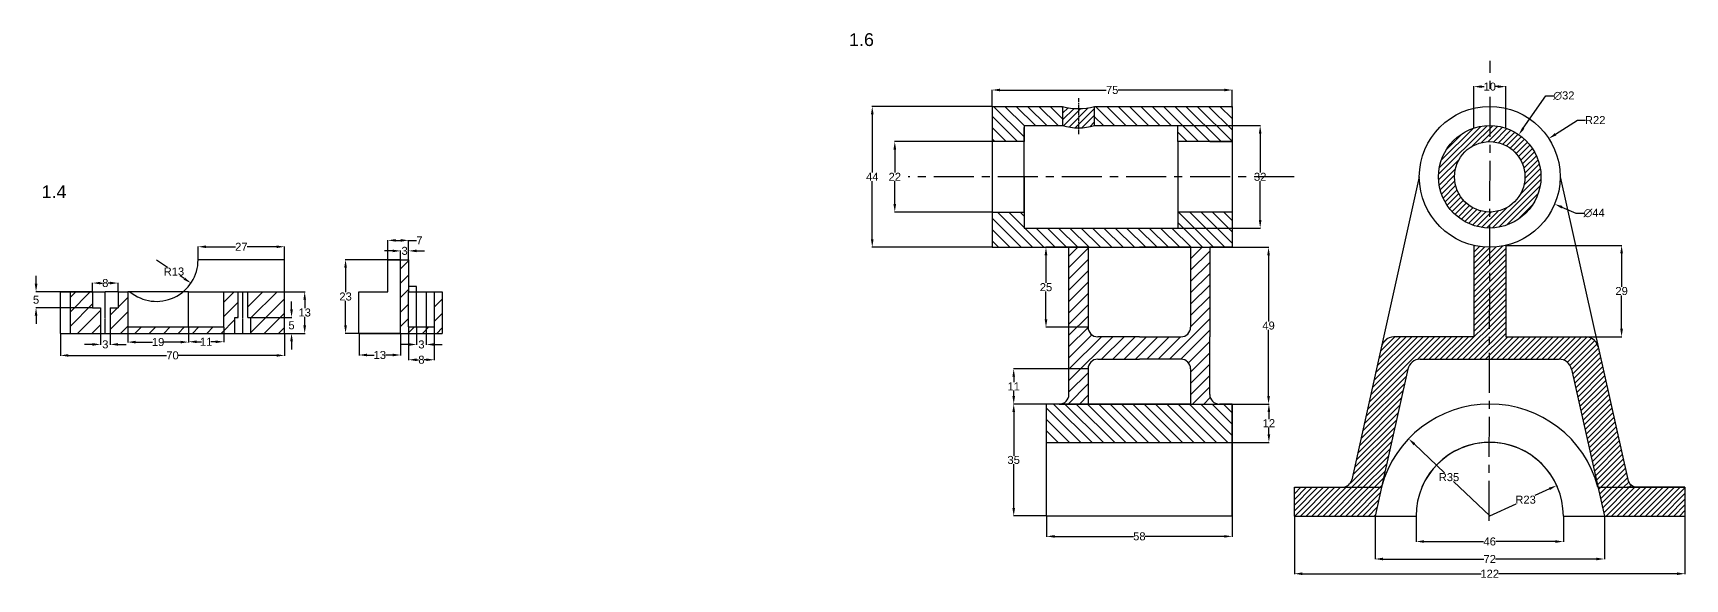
# Model space of a CAD drawing. Header units: inches. Extents: x 40 to 1931, y 42 to 598.
# Drawn here: x 40 to 556, y 324 to 495 of the extents above; entities that cross this region are included whole.
import ezdxf

# ---------------------------------------------------------------- set-up
doc = ezdxf.new("R2010")
doc.units = ezdxf.units.IN
doc.header["$MEASUREMENT"] = 0
doc.linetypes.add('AM_ISO08W050x2', pattern=[9, 6, -0.75, 1.5, -0.75])
doc.linetypes.add('CENTER', pattern=[2, 1.25, -0.25, 0.25, -0.25])
doc.styles.get("Standard").update_dxf_attribs({"font": 'arial.ttf'})
doc.dimstyles.new('AM_ANSI', dxfattribs={"dimtxt": 2.5, "dimasz": 2.5, "dimexe": 0.1, "dimexo": 0.05, "dimgap": 0.06, "dimtad": 0, "dimtih": 1, "dimtoh": 1, "dimdec": 0, "dimzin": 7, "dimdsep": 46, "dimtxsty": 'Standard', "dimcen": 0, "dimclrd": 3, "dimclre": 3, "dimclrt": 3, "dimadec": 0, "dimazin": 2, "dimtp": 0.1, "dimtm": 0.1, "dimtfac": 0.71, "dimtdec": 0, "dimtofl": 0, "dimtmove": 0, "dimatfit": 3, "dimfxl": 1, "dimtolj": 1, "dimtzin": 7, "dimlwd": -1, "dimlwe": -1, "dimarcsym": 1})
doc.dimstyles.new('AM_ANSI$3', dxfattribs={"dimtxt": 2.5, "dimasz": 2.5, "dimexe": 0.1, "dimexo": 0.05, "dimgap": 0.06, "dimtad": 0, "dimtih": 1, "dimtoh": 1, "dimdec": 0, "dimzin": 7, "dimdsep": 46, "dimtxsty": 'Standard', "dimcen": 0, "dimclrd": 3, "dimclre": 3, "dimclrt": 3, "dimadec": 0, "dimazin": 2, "dimtp": 0.1, "dimtm": 0.1, "dimtfac": 0.71, "dimtdec": 0, "dimtofl": 0, "dimtmove": 0, "dimatfit": 0, "dimfxl": 1, "dimtolj": 1, "dimtzin": 7, "dimlwd": -1, "dimlwe": -1, "dimarcsym": 1})
doc.dimstyles.new('AM_ANSI$4', dxfattribs={"dimtxt": 2.5, "dimasz": 2.5, "dimexe": 0.1, "dimexo": 0.05, "dimgap": 0.06, "dimtad": 0, "dimtih": 1, "dimtoh": 1, "dimdec": 0, "dimzin": 7, "dimdsep": 46, "dimtxsty": 'Standard', "dimcen": 0, "dimclrd": 3, "dimclre": 3, "dimclrt": 3, "dimadec": 0, "dimazin": 2, "dimtp": 0.1, "dimtm": 0.1, "dimtfac": 0.71, "dimtdec": 0, "dimtofl": 0, "dimtmove": 0, "dimatfit": 0, "dimfxl": 1, "dimtolj": 1, "dimtzin": 7, "dimlwd": -1, "dimlwe": -1, "dimarcsym": 1})
pattern_1 = [(135, (415.7495, 434.782), (-1.76777, -1.76777), [])]
pattern_2 = [(45, (-1825.0293, -1518.3473), (-2.245064, 2.245064), [])]
pattern_3 = [(45, (-1063.8467, 238.8192), (-0.8838835, 0.8838835), [])]

# ---------------------------------------------------------------- blocks, each defined once
blk = doc.blocks.new('*D113')
at = {"color": 3, "linetype": 'ByBlock', "transparency": 16777216}
for p, q in [((91.39, 423.84), (91.39, 427.95)), ((93.89, 427.85), (103.02, 427.85)), ((115.89, 427.85), (106.76, 427.85)), ((118.39, 423.84), (118.39, 427.95))]:
    blk.add_line(p, q, dxfattribs=at)
at = {"color": 3, "transparency": 16777216}
for points in [[(93.89, 428.27), (93.89, 427.44), (91.39, 427.85)], [(115.89, 428.27), (115.89, 427.44), (118.39, 427.85)]]:
    blk.add_solid(points, dxfattribs=at)
at = {"layer": 'Defpoints', "color": 0, "transparency": 16777216}
for p in [(91.39, 423.79), (118.39, 427.85), (118.39, 423.79)]:
    blk.add_point(p, dxfattribs=at)
at = {"color": 3, "transparency": 16777216, "insert": (104.89, 427.85), "char_height": 2.5, "attachment_point": 5}
blk.add_mtext('\\A1;27', dxfattribs=at)
blk = doc.blocks.new('*D114')
at = {"color": 3, "linetype": 'ByBlock', "transparency": 16777216}
for p, q in [((48.39, 400.74), (48.39, 393.79)), ((118.39, 400.74), (118.39, 393.79)), ((50.89, 393.89), (81.55, 393.89)), ((115.89, 393.89), (85.22, 393.89))]:
    blk.add_line(p, q, dxfattribs=at)
at = {"color": 3, "transparency": 16777216}
for points in [[(50.89, 394.3), (50.89, 393.47), (48.39, 393.89)], [(115.89, 394.3), (115.89, 393.47), (118.39, 393.89)]]:
    blk.add_solid(points, dxfattribs=at)
at = {"layer": 'Defpoints', "color": 0, "transparency": 16777216}
for p in [(48.39, 400.79), (118.39, 400.79), (118.39, 393.89)]:
    blk.add_point(p, dxfattribs=at)
at = {"color": 3, "transparency": 16777216, "insert": (83.39, 393.89), "char_height": 2.5, "attachment_point": 5}
blk.add_mtext('\\A1;70', dxfattribs=at)
blk = doc.blocks.new('*D115')
at = {"color": 3, "linetype": 'ByBlock', "transparency": 16777216}
for p, q in [((60.89, 400.74), (60.89, 397.23)), ((63.89, 400.74), (63.89, 397.23)), ((58.39, 397.33), (55.89, 397.33)), ((66.39, 397.33), (68.89, 397.33))]:
    blk.add_line(p, q, dxfattribs=at)
at = {"color": 3, "transparency": 16777216}
for points in [[(58.39, 397.74), (58.39, 396.91), (60.89, 397.33)], [(66.39, 397.74), (66.39, 396.91), (63.89, 397.33)]]:
    blk.add_solid(points, dxfattribs=at)
at = {"layer": 'Defpoints', "color": 0, "transparency": 16777216}
for p in [(60.89, 400.79), (63.89, 400.79), (63.89, 397.33)]:
    blk.add_point(p, dxfattribs=at)
at = {"color": 3, "transparency": 16777216, "insert": (62.39, 397.33), "char_height": 2.5, "attachment_point": 5}
blk.add_mtext('\\A1;3', dxfattribs=at)
blk = doc.blocks.new('*D116')
at = {"color": 3, "linetype": 'ByBlock', "transparency": 16777216}
for p, q in [((118.44, 413.79), (124.79, 413.79)), ((124.69, 411.29), (124.69, 408.62)), ((124.69, 403.29), (124.69, 405.95)), ((118.44, 400.79), (124.79, 400.79))]:
    blk.add_line(p, q, dxfattribs=at)
at = {"color": 3, "transparency": 16777216}
for points in [[(124.27, 411.29), (125.11, 411.29), (124.69, 413.79)], [(124.27, 403.29), (125.11, 403.29), (124.69, 400.79)]]:
    blk.add_solid(points, dxfattribs=at)
at = {"layer": 'Defpoints', "color": 0, "transparency": 16777216}
for p in [(118.39, 413.79), (118.39, 400.79), (124.69, 400.79)]:
    blk.add_point(p, dxfattribs=at)
at = {"color": 3, "transparency": 16777216, "insert": (124.69, 407.29), "char_height": 2.5, "attachment_point": 5}
blk.add_mtext('\\A1;13', dxfattribs=at)
blk = doc.blocks.new('*D117')
at = {"color": 3, "linetype": 'ByBlock', "transparency": 16777216}
for p, q in [((58.39, 413.84), (58.39, 416.61)), ((60.89, 416.51), (61.5, 416.51)), ((63.89, 416.51), (63.27, 416.51)), ((66.39, 413.84), (66.39, 416.61))]:
    blk.add_line(p, q, dxfattribs=at)
at = {"color": 3, "transparency": 16777216}
for points in [[(60.89, 416.92), (60.89, 416.09), (58.39, 416.51)], [(63.89, 416.92), (63.89, 416.09), (66.39, 416.51)]]:
    blk.add_solid(points, dxfattribs=at)
at = {"layer": 'Defpoints', "color": 0, "transparency": 16777216}
for p in [(58.39, 413.79), (66.39, 416.51), (66.39, 413.79)]:
    blk.add_point(p, dxfattribs=at)
at = {"color": 3, "transparency": 16777216, "insert": (62.39, 416.51), "char_height": 2.5, "attachment_point": 5}
blk.add_mtext('\\A1;8', dxfattribs=at)
blk = doc.blocks.new('*D118')
at = {"color": 3, "linetype": 'ByBlock', "transparency": 16777216}
for p, q in [((40.76, 416.29), (40.76, 418.79)), ((58.34, 413.79), (40.66, 413.79)), ((58.34, 408.79), (40.66, 408.79)), ((40.76, 406.29), (40.76, 403.79))]:
    blk.add_line(p, q, dxfattribs=at)
at = {"color": 3, "transparency": 16777216}
for points in [[(40.34, 416.29), (41.18, 416.29), (40.76, 413.79)], [(40.34, 406.29), (41.18, 406.29), (40.76, 408.79)]]:
    blk.add_solid(points, dxfattribs=at)
at = {"layer": 'Defpoints', "color": 0, "transparency": 16777216}
for p in [(58.39, 413.79), (40.76, 408.79), (58.39, 408.79)]:
    blk.add_point(p, dxfattribs=at)
at = {"color": 3, "transparency": 16777216, "insert": (40.76, 411.29), "char_height": 2.5, "attachment_point": 5}
blk.add_mtext('\\A1;5', dxfattribs=at)
blk = doc.blocks.new('*D119')
at = {"color": 3, "linetype": 'ByBlock', "transparency": 16777216}
for p, q in [((120.58, 408.29), (120.58, 410.79)), ((107.94, 405.79), (120.68, 405.79)), ((107.94, 400.79), (120.68, 400.79)), ((120.58, 398.29), (120.58, 395.79))]:
    blk.add_line(p, q, dxfattribs=at)
at = {"color": 3, "transparency": 16777216}
for points in [[(120.17, 408.29), (121, 408.29), (120.58, 405.79)], [(120.17, 398.29), (121, 398.29), (120.58, 400.79)]]:
    blk.add_solid(points, dxfattribs=at)
at = {"layer": 'Defpoints', "color": 0, "transparency": 16777216}
for p in [(107.89, 405.79), (107.89, 400.79), (120.58, 400.79)]:
    blk.add_point(p, dxfattribs=at)
at = {"color": 3, "transparency": 16777216, "insert": (120.58, 403.29), "char_height": 2.5, "attachment_point": 5}
blk.add_mtext('\\A1;5', dxfattribs=at)
blk = doc.blocks.new('*D120')
at = {"color": 3, "linetype": 'ByBlock', "transparency": 16777216}
for p, q in [((88.39, 402.74), (88.39, 398.06)), ((99.39, 402.74), (99.39, 398.06)), ((90.89, 398.16), (92.4, 398.16)), ((96.89, 398.16), (95.38, 398.16))]:
    blk.add_line(p, q, dxfattribs=at)
at = {"color": 3, "transparency": 16777216}
for points in [[(90.89, 398.57), (90.89, 397.74), (88.39, 398.16)], [(96.89, 398.57), (96.89, 397.74), (99.39, 398.16)]]:
    blk.add_solid(points, dxfattribs=at)
at = {"layer": 'Defpoints', "color": 0, "transparency": 16777216}
for p in [(88.39, 402.79), (99.39, 402.79), (99.39, 398.16)]:
    blk.add_point(p, dxfattribs=at)
at = {"color": 3, "transparency": 16777216, "insert": (93.89, 398.16), "char_height": 2.5, "attachment_point": 5}
blk.add_mtext('\\A1;11', dxfattribs=at)
blk = doc.blocks.new('*D121')
at = {"color": 3, "linetype": 'ByBlock', "transparency": 16777216}
for p, q in [((69.39, 402.74), (69.39, 397.96)), ((88.39, 402.74), (88.39, 397.96)), ((71.89, 398.06), (77.15, 398.06)), ((85.89, 398.06), (80.62, 398.06))]:
    blk.add_line(p, q, dxfattribs=at)
at = {"color": 3, "transparency": 16777216}
for points in [[(71.89, 398.47), (71.89, 397.64), (69.39, 398.06)], [(85.89, 398.47), (85.89, 397.64), (88.39, 398.06)]]:
    blk.add_solid(points, dxfattribs=at)
at = {"layer": 'Defpoints', "color": 0, "transparency": 16777216}
for p in [(69.39, 402.79), (88.39, 402.79), (88.39, 398.06)]:
    blk.add_point(p, dxfattribs=at)
at = {"color": 3, "transparency": 16777216, "insert": (78.89, 398.06), "char_height": 2.5, "attachment_point": 5}
blk.add_mtext('\\A1;19', dxfattribs=at)
blk = doc.blocks.new('*D122')
at = {"color": 3, "linetype": 'ByBlock', "transparency": 16777216}
for p, q in [((150.66, 423.84), (150.66, 429.95)), ((153.16, 429.85), (154.66, 429.85)), ((157.16, 423.84), (157.16, 429.95)), ((157.16, 429.85), (159.66, 429.85))]:
    blk.add_line(p, q, dxfattribs=at)
at = {"color": 3, "transparency": 16777216}
for points in [[(153.16, 430.27), (153.16, 429.43), (150.66, 429.85)], [(154.66, 430.27), (154.66, 429.43), (157.16, 429.85)]]:
    blk.add_solid(points, dxfattribs=at)
at = {"layer": 'Defpoints', "color": 0, "transparency": 16777216}
for p in [(157.16, 429.85), (150.66, 423.79), (157.16, 423.79)]:
    blk.add_point(p, dxfattribs=at)
at = {"color": 3, "transparency": 16777216, "insert": (160.53, 429.85), "char_height": 2.5, "attachment_point": 5}
blk.add_mtext('\\A1;7', dxfattribs=at)
blk = doc.blocks.new('*D123')
at = {"color": 3, "linetype": 'ByBlock', "transparency": 16777216}
for p, q in [((154.61, 423.79), (137.36, 423.79)), ((137.46, 421.29), (137.46, 413.62)), ((137.46, 403.29), (137.46, 410.95)), ((154.61, 400.79), (137.36, 400.79))]:
    blk.add_line(p, q, dxfattribs=at)
at = {"color": 3, "transparency": 16777216}
for points in [[(137.04, 421.29), (137.88, 421.29), (137.46, 423.79)], [(137.04, 403.29), (137.88, 403.29), (137.46, 400.79)]]:
    blk.add_solid(points, dxfattribs=at)
at = {"layer": 'Defpoints', "color": 0, "transparency": 16777216}
for p in [(154.66, 423.79), (137.46, 400.79), (154.66, 400.79)]:
    blk.add_point(p, dxfattribs=at)
at = {"color": 3, "transparency": 16777216, "insert": (137.46, 412.29), "char_height": 2.5, "attachment_point": 5}
blk.add_mtext('\\A1;23', dxfattribs=at)
blk = doc.blocks.new('*D124')
at = {"color": 3, "linetype": 'ByBlock', "transparency": 16777216}
for p, q in [((157.16, 402.74), (157.16, 392.43)), ((165.16, 402.74), (165.16, 392.43)), ((159.66, 392.53), (160.27, 392.53)), ((162.66, 392.53), (162.04, 392.53))]:
    blk.add_line(p, q, dxfattribs=at)
at = {"color": 3, "transparency": 16777216}
for points in [[(159.66, 392.95), (159.66, 392.12), (157.16, 392.53)], [(162.66, 392.95), (162.66, 392.12), (165.16, 392.53)]]:
    blk.add_solid(points, dxfattribs=at)
at = {"layer": 'Defpoints', "color": 0, "transparency": 16777216}
for p in [(157.16, 402.79), (165.16, 402.79), (165.16, 392.53)]:
    blk.add_point(p, dxfattribs=at)
at = {"color": 3, "transparency": 16777216, "insert": (161.16, 392.53), "char_height": 2.5, "attachment_point": 5}
blk.add_mtext('\\A1;8', dxfattribs=at)
blk = doc.blocks.new('*D125')
at = {"color": 3, "linetype": 'ByBlock', "transparency": 16777216}
for p, q in [((159.66, 402.74), (159.66, 397.21)), ((162.66, 402.74), (162.66, 397.21)), ((157.16, 397.31), (154.66, 397.31)), ((165.16, 397.31), (167.66, 397.31))]:
    blk.add_line(p, q, dxfattribs=at)
at = {"color": 3, "transparency": 16777216}
for points in [[(157.16, 397.72), (157.16, 396.89), (159.66, 397.31)], [(165.16, 397.72), (165.16, 396.89), (162.66, 397.31)]]:
    blk.add_solid(points, dxfattribs=at)
at = {"layer": 'Defpoints', "color": 0, "transparency": 16777216}
for p in [(159.66, 402.79), (162.66, 402.79), (162.66, 397.31)]:
    blk.add_point(p, dxfattribs=at)
at = {"color": 3, "transparency": 16777216, "insert": (161.16, 397.31), "char_height": 2.5, "attachment_point": 5}
blk.add_mtext('\\A1;3', dxfattribs=at)
blk = doc.blocks.new('*D127')
at = {"color": 3, "linetype": 'ByBlock', "transparency": 16777216}
for p, q in [((141.66, 400.74), (141.66, 393.92)), ((154.66, 400.74), (154.66, 393.92)), ((144.16, 394.02), (146.42, 394.02)), ((152.16, 394.02), (149.89, 394.02))]:
    blk.add_line(p, q, dxfattribs=at)
at = {"color": 3, "transparency": 16777216}
for points in [[(144.16, 394.44), (144.16, 393.6), (141.66, 394.02)], [(152.16, 394.44), (152.16, 393.6), (154.66, 394.02)]]:
    blk.add_solid(points, dxfattribs=at)
at = {"layer": 'Defpoints', "color": 0, "transparency": 16777216}
for p in [(141.66, 400.79), (154.66, 400.79), (154.66, 394.02)]:
    blk.add_point(p, dxfattribs=at)
at = {"color": 3, "transparency": 16777216, "insert": (148.16, 394.02), "char_height": 2.5, "attachment_point": 5}
blk.add_mtext('\\A1;13', dxfattribs=at)
blk = doc.blocks.new('*D128')
at = {"color": 3, "linetype": 'ByBlock', "transparency": 16777216}
for p, q in [((152.16, 426.56), (149.66, 426.56)), ((154.66, 423.84), (154.66, 426.66)), ((157.16, 423.84), (157.16, 426.66)), ((159.66, 426.56), (162.16, 426.56))]:
    blk.add_line(p, q, dxfattribs=at)
at = {"color": 3, "transparency": 16777216}
for points in [[(152.16, 426.97), (152.16, 426.14), (154.66, 426.56)], [(159.66, 426.97), (159.66, 426.14), (157.16, 426.56)]]:
    blk.add_solid(points, dxfattribs=at)
at = {"layer": 'Defpoints', "color": 0, "transparency": 16777216}
for p in [(154.66, 423.79), (157.16, 426.56), (157.16, 423.79)]:
    blk.add_point(p, dxfattribs=at)
at = {"color": 3, "transparency": 16777216, "insert": (155.91, 426.56), "char_height": 2.5, "attachment_point": 5}
blk.add_mtext('\\A1;3', dxfattribs=at)
blk = doc.blocks.new('*D129')
at = {"color": 3, "linetype": 'ByBlock', "transparency": 16777216}
for p, q in [((356.47, 343.66), (356.47, 337.24)), ((414.47, 343.66), (414.47, 337.24)), ((358.97, 337.34), (383.61, 337.34)), ((411.97, 337.34), (387.32, 337.34))]:
    blk.add_line(p, q, dxfattribs=at)
at = {"color": 3, "transparency": 16777216}
for points in [[(358.97, 337.75), (358.97, 336.92), (356.47, 337.34)], [(411.97, 337.75), (411.97, 336.92), (414.47, 337.34)]]:
    blk.add_solid(points, dxfattribs=at)
at = {"layer": 'Defpoints', "color": 0, "transparency": 16777216}
for p in [(356.47, 343.71), (414.47, 343.71), (414.47, 337.34)]:
    blk.add_point(p, dxfattribs=at)
at = {"color": 3, "transparency": 16777216, "insert": (385.47, 337.34), "char_height": 2.5, "attachment_point": 5}
blk.add_mtext('\\A1;58', dxfattribs=at)
blk = doc.blocks.new('*D130')
at = {"color": 3, "linetype": 'ByBlock', "transparency": 16777216}
for p, q in [((339.42, 471.71), (301.92, 471.71)), ((302.02, 469.21), (302.02, 451.02)), ((302.02, 430.21), (302.02, 448.4)), ((339.42, 427.71), (301.92, 427.71))]:
    blk.add_line(p, q, dxfattribs=at)
at = {"color": 3, "transparency": 16777216}
for points in [[(301.61, 469.21), (302.44, 469.21), (302.02, 471.71)], [(301.61, 430.21), (302.44, 430.21), (302.02, 427.71)]]:
    blk.add_solid(points, dxfattribs=at)
at = {"layer": 'Defpoints', "color": 0, "transparency": 16777216}
for p in [(339.47, 471.71), (302.02, 427.71), (339.47, 427.71)]:
    blk.add_point(p, dxfattribs=at)
at = {"color": 3, "transparency": 16777216, "insert": (302.02, 449.71), "char_height": 2.5, "attachment_point": 5}
blk.add_mtext('\\A1;44', dxfattribs=at)
blk = doc.blocks.new('*D131')
at = {"color": 3, "linetype": 'ByBlock', "transparency": 16777216}
for p, q in [((339.42, 460.71), (308.96, 460.71)), ((309.06, 458.21), (309.06, 451.02)), ((309.06, 441.21), (309.06, 448.39)), ((339.42, 438.71), (308.96, 438.71))]:
    blk.add_line(p, q, dxfattribs=at)
at = {"color": 3, "transparency": 16777216}
for points in [[(308.64, 458.21), (309.48, 458.21), (309.06, 460.71)], [(308.64, 441.21), (309.48, 441.21), (309.06, 438.71)]]:
    blk.add_solid(points, dxfattribs=at)
at = {"layer": 'Defpoints', "color": 0, "transparency": 16777216}
for p in [(339.47, 460.71), (309.06, 438.71), (339.47, 438.71)]:
    blk.add_point(p, dxfattribs=at)
at = {"color": 3, "transparency": 16777216, "insert": (309.06, 449.71), "char_height": 2.5, "attachment_point": 5}
blk.add_mtext('\\A1;22', dxfattribs=at)
blk = doc.blocks.new('*D132')
at = {"color": 3, "linetype": 'ByBlock', "transparency": 16777216}
for p, q in [((339.47, 471.76), (339.47, 476.94)), ((341.97, 476.84), (375.12, 476.84)), ((411.97, 476.84), (378.82, 476.84)), ((414.47, 471.76), (414.47, 476.94))]:
    blk.add_line(p, q, dxfattribs=at)
at = {"color": 3, "transparency": 16777216}
for points in [[(341.97, 477.26), (341.97, 476.42), (339.47, 476.84)], [(411.97, 477.26), (411.97, 476.42), (414.47, 476.84)]]:
    blk.add_solid(points, dxfattribs=at)
at = {"layer": 'Defpoints', "color": 0, "transparency": 16777216}
for p in [(414.47, 476.84), (339.47, 471.71), (414.47, 471.71)]:
    blk.add_point(p, dxfattribs=at)
at = {"color": 3, "transparency": 16777216, "insert": (376.97, 476.84), "char_height": 2.5, "attachment_point": 5}
blk.add_mtext('\\A1;75', dxfattribs=at)
blk = doc.blocks.new('*D133')
at = {"color": 3, "linetype": 'ByBlock', "transparency": 16777216}
for p, q in [((397.52, 465.71), (423.31, 465.71)), ((423.21, 463.21), (423.21, 451.05)), ((423.21, 436.21), (423.21, 448.37)), ((397.52, 433.71), (423.31, 433.71))]:
    blk.add_line(p, q, dxfattribs=at)
at = {"color": 3, "transparency": 16777216}
for points in [[(422.8, 463.21), (423.63, 463.21), (423.21, 465.71)], [(422.8, 436.21), (423.63, 436.21), (423.21, 433.71)]]:
    blk.add_solid(points, dxfattribs=at)
at = {"layer": 'Defpoints', "color": 0, "transparency": 16777216}
for p in [(397.47, 465.71), (397.47, 433.71), (423.21, 433.71)]:
    blk.add_point(p, dxfattribs=at)
at = {"color": 3, "transparency": 16777216, "insert": (423.21, 449.71), "char_height": 2.5, "attachment_point": 5}
blk.add_mtext('\\A1;32', dxfattribs=at)
blk = doc.blocks.new('*D134')
at = {"color": 3, "linetype": 'ByBlock', "transparency": 16777216}
for p, q in [((407.52, 427.71), (425.94, 427.71)), ((425.84, 425.21), (425.84, 404.54)), ((425.84, 381.21), (425.84, 401.87)), ((407.52, 378.71), (425.94, 378.71))]:
    blk.add_line(p, q, dxfattribs=at)
at = {"color": 3, "transparency": 16777216}
for points in [[(425.42, 425.21), (426.25, 425.21), (425.84, 427.71)], [(425.42, 381.21), (426.25, 381.21), (425.84, 378.71)]]:
    blk.add_solid(points, dxfattribs=at)
at = {"layer": 'Defpoints', "color": 0, "transparency": 16777216}
for p in [(407.47, 427.71), (407.47, 378.71), (425.84, 378.71)]:
    blk.add_point(p, dxfattribs=at)
at = {"color": 3, "transparency": 16777216, "insert": (425.84, 403.21), "char_height": 2.5, "attachment_point": 5}
blk.add_mtext('\\A1;49', dxfattribs=at)
blk = doc.blocks.new('*D135')
at = {"color": 3, "linetype": 'ByBlock', "transparency": 16777216}
for p, q in [((414.52, 378.71), (426.04, 378.71)), ((425.94, 376.21), (425.94, 374.02)), ((414.52, 366.71), (426.04, 366.71)), ((425.94, 369.21), (425.94, 371.39))]:
    blk.add_line(p, q, dxfattribs=at)
at = {"color": 3, "transparency": 16777216}
for points in [[(425.52, 376.21), (426.35, 376.21), (425.94, 378.71)], [(425.52, 369.21), (426.35, 369.21), (425.94, 366.71)]]:
    blk.add_solid(points, dxfattribs=at)
at = {"layer": 'Defpoints', "color": 0, "transparency": 16777216}
for p in [(414.47, 378.71), (414.47, 366.71), (425.94, 366.71)]:
    blk.add_point(p, dxfattribs=at)
at = {"color": 3, "transparency": 16777216, "insert": (425.94, 372.71), "char_height": 2.5, "attachment_point": 5}
blk.add_mtext('\\A1;12', dxfattribs=at)
blk = doc.blocks.new('*D136')
at = {"color": 3, "linetype": 'ByBlock', "transparency": 16777216}
for p, q in [((356.42, 378.71), (346.11, 378.71)), ((346.21, 376.21), (346.21, 362.55)), ((346.21, 346.21), (346.21, 359.87)), ((356.42, 343.71), (346.11, 343.71))]:
    blk.add_line(p, q, dxfattribs=at)
at = {"color": 3, "transparency": 16777216}
for points in [[(345.8, 376.21), (346.63, 376.21), (346.21, 378.71)], [(345.8, 346.21), (346.63, 346.21), (346.21, 343.71)]]:
    blk.add_solid(points, dxfattribs=at)
at = {"layer": 'Defpoints', "color": 0, "transparency": 16777216}
for p in [(356.47, 378.71), (346.21, 343.71), (356.47, 343.71)]:
    blk.add_point(p, dxfattribs=at)
at = {"color": 3, "transparency": 16777216, "insert": (346.21, 361.21), "char_height": 2.5, "attachment_point": 5}
blk.add_mtext('\\A1;35', dxfattribs=at)
blk = doc.blocks.new('*D137')
at = {"color": 3, "linetype": 'ByBlock', "transparency": 16777216}
for p, q in [((369.42, 427.71), (356.2, 427.71)), ((356.3, 425.21), (356.3, 416.54)), ((356.3, 405.21), (356.3, 413.87)), ((369.42, 402.71), (356.2, 402.71))]:
    blk.add_line(p, q, dxfattribs=at)
at = {"color": 3, "transparency": 16777216}
for points in [[(355.88, 425.21), (356.72, 425.21), (356.3, 427.71)], [(355.88, 405.21), (356.72, 405.21), (356.3, 402.71)]]:
    blk.add_solid(points, dxfattribs=at)
at = {"layer": 'Defpoints', "color": 0, "transparency": 16777216}
for p in [(369.47, 427.71), (356.3, 402.71), (369.47, 402.71)]:
    blk.add_point(p, dxfattribs=at)
at = {"color": 3, "transparency": 16777216, "insert": (356.3, 415.21), "char_height": 2.5, "attachment_point": 5}
blk.add_mtext('\\A1;25', dxfattribs=at)
blk = doc.blocks.new('*D138')
at = {"color": 3, "linetype": 'ByBlock', "transparency": 16777216}
for p, q in [((369.42, 389.71), (346.11, 389.71)), ((346.21, 387.21), (346.21, 385.52)), ((346.21, 381.21), (346.21, 382.89)), ((369.42, 378.71), (346.11, 378.71))]:
    blk.add_line(p, q, dxfattribs=at)
at = {"color": 3, "transparency": 16777216}
for points in [[(345.8, 387.21), (346.63, 387.21), (346.21, 389.71)], [(345.8, 381.21), (346.63, 381.21), (346.21, 378.71)]]:
    blk.add_solid(points, dxfattribs=at)
at = {"layer": 'Defpoints', "color": 0, "transparency": 16777216}
for p in [(369.47, 389.71), (346.21, 378.71), (369.47, 378.71)]:
    blk.add_point(p, dxfattribs=at)
at = {"color": 3, "transparency": 16777216, "insert": (346.21, 384.21), "char_height": 2.5, "attachment_point": 5}
blk.add_mtext('\\A1;11', dxfattribs=at)
blk = doc.blocks.new('*D139')
at = {"color": 3, "linetype": 'ByBlock', "transparency": 16777216}
for p, q in [((433.94, 343.66), (433.94, 325.57)), ((555.94, 343.66), (555.94, 325.57)), ((436.44, 325.67), (492.25, 325.67)), ((553.44, 325.67), (497.63, 325.67))]:
    blk.add_line(p, q, dxfattribs=at)
at = {"color": 3, "transparency": 16777216}
for points in [[(436.44, 326.09), (436.44, 325.25), (433.94, 325.67)], [(553.44, 326.09), (553.44, 325.25), (555.94, 325.67)]]:
    blk.add_solid(points, dxfattribs=at)
at = {"layer": 'Defpoints', "color": 0, "transparency": 16777216}
for p in [(433.94, 343.71), (555.94, 343.71), (555.94, 325.67)]:
    blk.add_point(p, dxfattribs=at)
at = {"color": 3, "transparency": 16777216, "insert": (494.94, 325.67), "char_height": 2.5, "attachment_point": 5}
blk.add_mtext('\\A1;122', dxfattribs=at)
blk = doc.blocks.new('*D140')
at = {"color": 3, "linetype": 'ByBlock', "transparency": 16777216}
for p, q in [((459.11, 343.66), (459.11, 330.17)), ((530.77, 343.66), (530.77, 330.17)), ((461.61, 330.27), (493.12, 330.27)), ((528.27, 330.27), (496.77, 330.27))]:
    blk.add_line(p, q, dxfattribs=at)
at = {"color": 3, "transparency": 16777216}
for points in [[(461.61, 330.69), (461.61, 329.86), (459.11, 330.27)], [(528.27, 330.69), (528.27, 329.86), (530.77, 330.27)]]:
    blk.add_solid(points, dxfattribs=at)
at = {"layer": 'Defpoints', "color": 0, "transparency": 16777216}
for p in [(459.11, 343.71), (530.77, 343.71), (530.77, 330.27)]:
    blk.add_point(p, dxfattribs=at)
at = {"color": 3, "transparency": 16777216, "insert": (494.94, 330.27), "char_height": 2.5, "attachment_point": 5}
blk.add_mtext('\\A1;72', dxfattribs=at)
blk = doc.blocks.new('*D141')
at = {"color": 3, "linetype": 'ByBlock', "transparency": 16777216}
for p, q in [((471.94, 343.66), (471.94, 335.63)), ((517.94, 343.66), (517.94, 335.63)), ((474.44, 335.73), (493.04, 335.73)), ((515.44, 335.73), (496.84, 335.73))]:
    blk.add_line(p, q, dxfattribs=at)
at = {"color": 3, "transparency": 16777216}
for points in [[(474.44, 336.14), (474.44, 335.31), (471.94, 335.73)], [(515.44, 336.14), (515.44, 335.31), (517.94, 335.73)]]:
    blk.add_solid(points, dxfattribs=at)
at = {"layer": 'Defpoints', "color": 0, "transparency": 16777216}
for p in [(471.94, 343.71), (517.94, 343.71), (517.94, 335.73)]:
    blk.add_point(p, dxfattribs=at)
at = {"color": 3, "transparency": 16777216, "insert": (494.94, 335.73), "char_height": 2.5, "attachment_point": 5}
blk.add_mtext('\\A1;46', dxfattribs=at)
blk = doc.blocks.new('*D142')
at = {"color": 3, "linetype": 'ByBlock', "transparency": 16777216}
for p, q in [((489.94, 471.18), (489.94, 477.99)), ((492.44, 477.89), (493.21, 477.89)), ((497.44, 477.89), (496.67, 477.89)), ((499.94, 471.18), (499.94, 477.99))]:
    blk.add_line(p, q, dxfattribs=at)
at = {"color": 3, "transparency": 16777216}
for points in [[(492.44, 478.31), (492.44, 477.48), (489.94, 477.89)], [(497.44, 478.31), (497.44, 477.48), (499.94, 477.89)]]:
    blk.add_solid(points, dxfattribs=at)
at = {"layer": 'Defpoints', "color": 0, "transparency": 16777216}
for p in [(499.94, 477.89), (489.94, 471.13), (499.94, 471.13)]:
    blk.add_point(p, dxfattribs=at)
at = {"color": 3, "transparency": 16777216, "insert": (494.94, 477.89), "char_height": 2.5, "attachment_point": 5}
blk.add_mtext('\\A1;10', dxfattribs=at)
blk = doc.blocks.new('*D143')
at = {"color": 3, "linetype": 'ByBlock', "transparency": 16777216}
for p, q in [((499.99, 428.28), (536.24, 428.28)), ((536.14, 425.78), (536.14, 415.33)), ((536.14, 402.21), (536.14, 412.66)), ((499.99, 399.71), (536.24, 399.71))]:
    blk.add_line(p, q, dxfattribs=at)
at = {"color": 3, "transparency": 16777216}
for points in [[(535.72, 425.78), (536.56, 425.78), (536.14, 428.28)], [(535.72, 402.21), (536.56, 402.21), (536.14, 399.71)]]:
    blk.add_solid(points, dxfattribs=at)
at = {"layer": 'Defpoints', "color": 0, "transparency": 16777216}
for p in [(499.94, 428.28), (499.94, 399.71), (536.14, 399.71)]:
    blk.add_point(p, dxfattribs=at)
at = {"color": 3, "transparency": 16777216, "insert": (536.14, 414), "char_height": 2.5, "attachment_point": 5}
blk.add_mtext('\\A1;29', dxfattribs=at)
blk = doc.blocks.new('*D215')
at = {"color": 3, "linetype": 'ByBlock', "transparency": 16777216}
for p, q in [((515.51, 463.02), (522.35, 467.44)), ((522.35, 467.44), (524.85, 467.44))]:
    blk.add_line(p, q, dxfattribs=at)
at = {"color": 3, "linetype": 'AM_ISO08W050x2', "transparency": 16777216}
blk.add_solid([(515.28, 463.37), (515.74, 462.67), (513.41, 461.66)], dxfattribs=at)
at = {"layer": 'Defpoints', "color": 0, "linetype": 'AM_ISO08W050x2', "transparency": 16777216}
for p in [(513.41, 461.66), (494.94, 449.71)]:
    blk.add_point(p, dxfattribs=at)
at = {"color": 3, "linetype": 'AM_ISO08W050x2', "transparency": 16777216, "insert": (527.89, 467.44), "char_height": 2.5, "attachment_point": 5}
blk.add_mtext('\\A1;R22', dxfattribs=at)
blk = doc.blocks.new('*D216')
at = {"color": 3, "linetype": 'ByBlock', "transparency": 16777216}
for p, q in [((505.44, 464.94), (512.43, 475.06)), ((512.43, 475.06), (514.93, 475.06))]:
    blk.add_line(p, q, dxfattribs=at)
at = {"color": 3, "transparency": 16777216}
blk.add_solid([(505.1, 465.17), (505.79, 464.7), (504.02, 462.88)], dxfattribs=at)
at = {"layer": 'Defpoints', "color": 0, "transparency": 16777216}
for p in [(504.02, 462.88), (485.86, 436.54)]:
    blk.add_point(p, dxfattribs=at)
at = {"color": 3, "transparency": 16777216, "insert": (518.13, 475.06), "char_height": 2.5, "attachment_point": 5}
blk.add_mtext('\\A1;∅32', dxfattribs=at)
blk = doc.blocks.new('*D217')
at = {"color": 3, "linetype": 'ByBlock', "transparency": 16777216}
for p, q in [((517.52, 440.21), (521.87, 438.39)), ((521.87, 438.39), (524.37, 438.39))]:
    blk.add_line(p, q, dxfattribs=at)
at = {"color": 3, "linetype": 'AM_ISO08W050x2', "transparency": 16777216}
blk.add_solid([(517.69, 440.6), (517.36, 439.83), (515.22, 441.18)], dxfattribs=at)
at = {"layer": 'Defpoints', "color": 0, "linetype": 'AM_ISO08W050x2', "transparency": 16777216}
for p in [(474.66, 458.23), (515.22, 441.18)]:
    blk.add_point(p, dxfattribs=at)
at = {"color": 3, "linetype": 'AM_ISO08W050x2', "transparency": 16777216, "insert": (527.57, 438.39), "char_height": 2.5, "attachment_point": 5}
blk.add_mtext('\\A1;∅44', dxfattribs=at)
blk = doc.blocks.new('*D218')
at = {"color": 3, "linetype": 'ByBlock', "transparency": 16777216}
for p, q in [((513.6, 352.19), (509.08, 350.14)), ((494.94, 343.71), (503.2, 347.46))]:
    blk.add_line(p, q, dxfattribs=at)
at = {"color": 3, "transparency": 16777216}
blk.add_solid([(513.43, 352.57), (513.77, 351.82), (515.88, 353.23)], dxfattribs=at)
at = {"layer": 'Defpoints', "color": 0, "transparency": 16777216}
for p in [(515.88, 353.23), (494.94, 343.71)]:
    blk.add_point(p, dxfattribs=at)
at = {"color": 3, "transparency": 16777216, "insert": (506.14, 348.8), "char_height": 2.5, "attachment_point": 5}
blk.add_mtext('\\A1;R23', dxfattribs=at)
blk = doc.blocks.new('*D219')
at = {"color": 3, "linetype": 'ByBlock', "transparency": 16777216}
for p, q in [((471.41, 366.13), (480.81, 357.18)), ((494.94, 343.71), (483.62, 354.5))]:
    blk.add_line(p, q, dxfattribs=at)
at = {"color": 3, "transparency": 16777216}
blk.add_solid([(471.7, 366.43), (471.13, 365.83), (469.61, 367.86)], dxfattribs=at)
at = {"layer": 'Defpoints', "color": 0, "transparency": 16777216}
for p in [(469.61, 367.86), (494.94, 343.71)]:
    blk.add_point(p, dxfattribs=at)
at = {"color": 3, "transparency": 16777216, "insert": (482.21, 355.84), "char_height": 2.5, "attachment_point": 5}
blk.add_mtext('\\A1;R35', dxfattribs=at)
blk = doc.blocks.new('*D220')
at = {"color": 3, "linetype": 'ByBlock', "transparency": 16777216}
for p, q in [((78.39, 423.79), (81.86, 421.43)), ((87.08, 417.89), (85.8, 418.76))]:
    blk.add_line(p, q, dxfattribs=at)
at = {"color": 3, "transparency": 16777216}
blk.add_solid([(87.31, 418.24), (86.85, 417.55), (89.15, 416.49)], dxfattribs=at)
at = {"layer": 'Defpoints', "color": 0, "transparency": 16777216}
for p in [(78.39, 423.79), (89.15, 416.49)]:
    blk.add_point(p, dxfattribs=at)
at = {"color": 3, "transparency": 16777216, "insert": (83.83, 420.1), "char_height": 2.5, "attachment_point": 5}
blk.add_mtext('\\A1;R13', dxfattribs=at)

msp = doc.modelspace()

# ---------------------------------------------------------------- hatches: boundary and pattern name
at = {"ltscale": 4}
h = msp.add_hatch(dxfattribs=at)
h.set_pattern_fill('ANSI31', color=3, scale=20, angle=90)
h.set_pattern_definition(pattern_1)
h.paths.add_polyline_path([(371.4661, 471.70791), (371.4661, 465.70791), (397.4661, 465.70791), (397.4661, 460.70791), (414.4661, 460.70791), (414.4661, 471.70791)])
h.paths.add_polyline_path([(407.4661, 438.70791), (397.4661, 438.70791), (397.4661, 433.70791), (349.4661, 433.70791), (349.4661, 438.70791), (339.4661, 438.70791), (339.4661, 427.70791), (349.4661, 427.70791), (363.4661, 427.70791), (369.4661, 427.70791), (407.4661, 427.70791), (414.4661, 427.70791), (414.4661, 438.70791)])
h.paths.add_polyline_path([(349.4661, 465.70791), (361.4661, 465.70791), (361.4661, 471.70791), (356.4661, 471.70791), (339.4661, 471.70791), (339.4661, 460.70791), (349.4661, 460.70791)])
h = msp.add_hatch()
h.set_pattern_fill('ANSI31', color=3, scale=12)
h.set_pattern_definition([(45, (415.7495, 434.782), (-1.06066, 1.06066), [])])
h.paths.add_polyline_path([(371.4661, 471.70791, -0.068611749), (366.4661, 471.01855), (366.4661, 465.01855, 0.068611749), (371.4661, 465.70791)])
h.paths.add_polyline_path([(366.4661, 465.01855), (366.4661, 471.01855, -0.068611749), (361.4661, 471.70791), (361.4661, 465.70791, 0.068611749)])
h = msp.add_hatch()
h.set_pattern_fill('ANSI31', color=3, scale=10)
h.set_pattern_definition(pattern_3)
h.paths.add_polyline_path([(483.93953, 449.70831, -0.416995239), (495.0439, 460.70781), (495.05681, 465.70788, 0.416362053), (478.93953, 449.70831, 0.414847967), (494.97418, 433.70835), (494.98709, 438.70841, -0.415480474)])
h.paths.add_polyline_path([(510.93953, 449.70831, 0.412068331), (495.05681, 465.70788), (495.0439, 460.70781, -0.411437346), (505.93953, 449.70831, -0.412947785), (494.98709, 438.70841), (494.97418, 433.70835, 0.413579442)])
h.paths.add_polyline_path([(473.22881, 392.70831), (494.86831, 392.70831), (494.95869, 427.70832, -0.057600297), (489.93953, 428.28402), (489.93953, 399.70831), (465.80838, 399.70831), (465.80838, 399.629, 0.408487736), (461.1114, 396.57752), (451.86784, 355.0564, -0.351416734), (448.93953, 352.70831), (461.11646, 352.70831), (469.32439, 389.57752, -0.351416734)])
h.paths.add_polyline_path([(528.80853, 396.58043, 0.408452543), (524.10974, 399.62851), (524.10974, 399.70831), (499.93953, 399.70831), (499.93953, 428.28402, -0.057163522), (494.95869, 427.70832), (494.86831, 392.70831), (516.62144, 392.70831, -0.351207698), (520.52521, 389.58043), (528.7626, 352.70831), (540.93953, 352.70831), (540.93953, 352.78048, -0.351207698), (538.08214, 355.06996)])
h = msp.add_hatch()
h.set_pattern_fill('ANSI31', color=3)
h.set_pattern_definition(pattern_2)
h.paths.add_polyline_path([(157.15708, 413.7853), (157.15708, 423.7853), (154.65708, 423.7853), (154.65708, 400.7853), (167.65708, 400.7853), (167.65708, 413.7853), (165.15708, 413.7853), (165.15708, 402.7853), (157.15708, 402.7853)])
h = msp.add_hatch()
h.set_pattern_fill('ANSI31', color=3, scale=20)
h.set_pattern_definition([(45, (415.7495, 434.782), (-1.76777, 1.76777), [])])
h.paths.add_polyline_path([(407.4661, 399.70791), (407.4661, 427.70791), (401.4661, 427.70791), (401.4661, 402.70791, -0.414213562), (398.4661, 399.70791), (385.4661, 399.70791), (372.4661, 399.70791, -0.414213562), (369.4661, 402.70791), (369.4661, 427.70791), (363.4661, 427.70791), (363.4661, 399.70791), (363.4661, 392.70791), (363.4661, 381.70791, -0.414213562), (360.4661, 378.70791), (369.4661, 378.70791), (369.4661, 389.70791, -0.414213562), (372.4661, 392.70791), (373.4661, 392.70791), (385.4661, 392.70791), (398.4661, 392.70791, -0.414213562), (401.4661, 389.70791), (401.4661, 378.70791), (410.4661, 378.70791, -0.414213562), (407.4661, 381.70791), (407.4661, 392.70791)])
h = msp.add_hatch()
h.set_pattern_fill('ANSI31', color=3)
h.set_pattern_definition(pattern_2)
h.paths.add_polyline_path([(60.88717, 408.7853), (58.38717, 408.7853), (58.38717, 413.7853), (51.38717, 413.7853), (51.38717, 400.7853), (60.88717, 400.7853)])
h = msp.add_hatch()
h.set_pattern_fill('ANSI31', color=3)
h.set_pattern_definition(pattern_2)
h.paths.add_polyline_path([(103.88717, 413.7853), (99.38717, 413.7853), (99.38717, 402.7853), (88.38717, 402.7853), (69.38717, 402.7853), (69.38717, 413.7853), (66.38717, 413.7853), (66.38717, 408.7853), (63.88717, 408.7853), (63.88717, 400.7853), (102.88717, 400.7853), (102.88717, 405.7853), (103.88717, 405.7853)])
h.paths.add_polyline_path([(106.88717, 413.7853), (106.88717, 405.7853), (107.88717, 405.7853), (107.88717, 400.7853), (118.38717, 400.7853), (118.38717, 413.7853)])
h = msp.add_hatch()
h.set_pattern_fill('ANSI31', color=3, scale=20, angle=90)
h.set_pattern_definition(pattern_1)
h.paths.add_polyline_path([(414.4661, 366.70791), (414.4661, 378.70791), (410.4661, 378.70791), (360.4661, 378.70791), (356.4661, 378.70791), (356.4661, 366.70791)])
h = msp.add_hatch()
h.set_pattern_fill('ANSI31', color=3, scale=10)
h.set_pattern_definition(pattern_3)
h.paths.add_polyline_path([(459.11285, 343.70831), (461.11646, 352.70831), (433.93953, 352.70831), (433.93953, 343.70831)])
h.paths.add_polyline_path([(555.93953, 343.70831), (555.93953, 352.70831), (537.93953, 352.70831), (528.7626, 352.70831), (530.77324, 343.70831)])

# ---------------------------------------------------------------- linework, layer by layer
at = {"color": 1, "linetype": 'CENTER', "ltscale": 10}
for p, q in [((494.73794, 342.21843), (495.10916, 485.98169)), ((433.79928, 449.70791), (313.18899, 449.70791))]:
    msp.add_line(p, q, dxfattribs=at)
at = {"color": 4}
for p, q in [((339.4661, 471.70791), (339.4661, 427.70791)), ((339.4661, 471.70791), (356.4661, 471.70791)), ((356.4661, 471.70791), (361.4661, 471.70791)), ((361.4661, 471.70791), (361.4661, 465.70791)), ((371.4661, 471.70791), (414.4661, 471.70791)), ((371.4661, 465.70791), (371.4661, 471.70791)), ((414.4661, 471.70791), (414.4661, 460.70791)), ((489.93953, 464.90699), (489.93953, 471.13259)), ((499.93953, 464.90699), (499.93953, 471.13259)), ((349.4661, 465.70791), (349.4661, 460.70791)), ((349.4661, 465.70791), (361.4661, 465.70791)), ((349.4661, 449.16022), (349.4661, 465.16022)), ((371.4661, 465.70791), (397.4661, 465.70791)), ((397.4661, 460.70791), (397.4661, 465.70791)), ((349.4661, 460.70791), (339.4661, 460.70791)), ((339.4661, 460.70791), (339.4661, 438.70791)), ((349.4661, 438.70791), (349.4661, 460.70791)), ((414.4661, 460.70791), (397.4661, 460.70791)), ((397.4661, 460.70791), (397.4661, 433.70791)), ((407.4661, 460.70791), (414.4661, 460.70791)), ((414.4661, 460.70791), (407.4661, 460.70791)), ((414.4661, 460.70791), (414.4661, 449.70791)), ((349.4661, 449.70791), (349.4661, 438.70791)), ((414.4661, 449.70791), (414.4661, 427.70791)), ((414.4661, 449.70791), (414.4661, 438.70791)), ((472.93953, 449.70831), (451.86784, 355.0564)), ((516.93953, 449.70831), (528.80853, 396.58043)), ((339.4661, 438.70791), (349.4661, 438.70791)), ((349.4661, 438.70791), (349.4661, 433.70791)), ((407.4661, 438.70791), (397.4661, 438.70791)), ((414.4661, 438.70791), (407.4661, 438.70791)), ((349.4661, 433.70791), (397.4661, 433.70791)), ((118.38717, 423.7853), (91.38717, 423.7853)), ((118.38717, 400.7853), (118.38717, 423.7853)), ((150.65708, 413.7853), (150.65708, 423.7853)), ((150.65708, 423.7853), (154.65708, 423.7853)), ((154.65708, 400.7853), (154.65708, 423.7853)), ((154.65708, 423.7853), (157.15708, 423.7853)), ((157.15708, 423.7853), (157.15708, 413.7853)), ((339.4661, 427.70791), (363.4661, 427.70791)), ((339.4661, 427.70791), (349.4661, 427.70791)), ((356.4661, 427.70791), (363.4661, 427.70791)), ((363.4661, 399.70791), (363.4661, 427.70791)), ((363.4661, 427.70791), (369.4661, 427.70791)), ((369.4661, 427.70791), (385.4661, 427.70791)), ((369.4661, 427.70791), (369.4661, 402.70791)), ((369.4661, 427.70791), (407.4661, 427.70791)), ((401.4661, 427.70791), (385.4661, 427.70791)), ((401.4661, 427.70791), (401.4661, 402.70791)), ((414.4661, 427.70791), (407.4661, 427.70791)), ((407.4661, 427.70791), (407.4661, 399.70791)), ((489.93953, 428.28402), (489.93953, 399.70831)), ((499.93953, 428.28402), (499.93953, 399.70831)), ((48.38717, 400.7853), (48.38717, 413.7853)), ((48.38717, 413.7853), (51.38717, 413.7853)), ((51.38717, 413.7853), (51.38717, 400.7853)), ((51.38717, 413.7853), (62.38717, 413.7853)), ((58.38717, 413.7853), (58.38717, 408.7853)), ((66.38717, 413.7853), (62.38717, 413.7853)), ((66.38717, 413.7853), (66.38717, 408.7853)), ((66.38717, 413.7853), (69.38717, 413.7853)), ((69.38717, 413.7853), (69.38717, 402.7853)), ((88.38717, 413.7853), (69.38717, 413.7853)), ((88.38717, 402.7853), (88.38717, 413.7853)), ((88.38717, 413.7853), (118.38717, 413.7853)), ((99.38717, 402.7853), (99.38717, 413.7853)), ((103.88717, 405.7853), (103.88717, 413.7853)), ((106.88717, 405.7853), (106.88717, 413.7853)), ((141.65708, 413.7853), (150.65708, 413.7853)), ((141.65708, 400.7853), (141.65708, 413.7853)), ((159.65708, 415.4753), (157.15708, 415.4753)), ((157.15708, 402.7853), (157.15708, 413.7853)), ((157.15708, 413.7853), (167.65708, 413.7853)), ((159.65708, 413.7853), (159.65708, 415.4753)), ((159.65708, 402.7853), (159.65708, 413.7853)), ((162.65708, 413.7853), (162.65708, 402.7853)), ((165.15708, 413.7853), (165.15708, 402.7853)), ((167.65708, 413.7853), (167.65708, 400.7853)), ((58.38717, 408.7853), (60.88717, 408.7853)), ((60.88717, 408.7853), (60.88717, 400.7853)), ((63.88717, 408.7853), (63.88717, 400.7853)), ((63.88717, 408.7853), (66.38717, 408.7853)), ((69.38717, 402.7853), (88.38717, 402.7853)), ((88.38717, 402.7853), (99.38717, 402.7853)), ((102.88717, 405.7853), (103.88717, 405.7853)), ((102.88717, 400.7853), (102.88717, 405.7853)), ((106.88717, 405.7853), (107.88717, 405.7853)), ((107.88717, 400.7853), (107.88717, 405.7853)), ((157.15708, 402.7853), (165.15708, 402.7853)), ((48.38717, 400.7853), (118.38717, 400.7853)), ((141.65708, 400.7853), (167.65708, 400.7853)), ((363.4661, 392.70791), (363.4661, 399.70791)), ((385.4661, 399.70791), (372.4661, 399.70791)), ((385.4661, 399.70791), (398.4661, 399.70791)), ((407.4661, 392.70791), (407.4661, 399.70791)), ((489.93953, 399.70831), (465.01581, 399.70831)), ((465.80838, 399.70831), (465.80838, 399.629)), ((499.93953, 399.70831), (524.90476, 399.70831)), ((524.10974, 399.70831), (524.10974, 399.62851)), ((363.4661, 381.70791), (363.4661, 392.70791)), ((363.4661, 392.70791), (363.4661, 392.70791)), ((372.4661, 392.70791), (385.4661, 392.70791)), ((372.4661, 392.70791), (373.4661, 392.70791)), ((398.4661, 392.70791), (385.4661, 392.70791)), ((398.4661, 392.70791), (397.4661, 392.70791)), ((407.4661, 381.70791), (407.4661, 392.70791)), ((407.4661, 392.70791), (407.4661, 392.70791)), ((473.22881, 392.70831), (516.62144, 392.70831)), ((528.80853, 396.58043), (538.08214, 355.06996)), ((369.4661, 389.70791), (369.4661, 378.70791)), ((401.4661, 389.70791), (401.4661, 378.70791)), ((469.32439, 389.57752), (461.11646, 352.70831)), ((520.52521, 389.58043), (530.77324, 343.70831)), ((356.4661, 343.70791), (356.4661, 378.70791)), ((360.4661, 378.70791), (356.4661, 378.70791)), ((360.4661, 378.70791), (410.4661, 378.70791)), ((401.4661, 378.70791), (369.4661, 378.70791)), ((414.4661, 378.70791), (410.4661, 378.70791)), ((414.4661, 378.70791), (414.4661, 343.70791)), ((414.4661, 343.70791), (414.4661, 378.70791)), ((356.4661, 343.70791), (356.4661, 366.70791)), ((356.4661, 366.70791), (414.4661, 366.70791)), ((414.4661, 366.70791), (414.4661, 343.70791)), ((433.93953, 343.70831), (433.93953, 352.70831)), ((433.93953, 352.70831), (461.11646, 352.70831)), ((461.11646, 352.70831), (459.11285, 343.70831)), ((528.7626, 352.70831), (555.93953, 352.70831)), ((555.93953, 352.70831), (537.93953, 352.70831)), ((537.93953, 352.70831), (540.93953, 352.70831)), ((540.93953, 352.70831), (540.93953, 352.78048)), ((555.93953, 352.70831), (555.93953, 343.70831)), ((414.4661, 343.70791), (356.4661, 343.70791)), ((414.4661, 343.70791), (385.4661, 343.70791)), ((414.4661, 343.70791), (388.4661, 343.70791)), ((433.93953, 343.70831), (471.93953, 343.70831)), ((517.93953, 343.70831), (555.93953, 343.70831))]:
    msp.add_line(p, q, dxfattribs=at)
at = {"color": 1, "linetype": 'CENTER'}
msp.add_line((366.4661, 474.27717), (366.4661, 463.00976), dxfattribs=at)
at = {"color": 1, "linetype": 'CENTER', "ltscale": 0.25}
for p, q in [((62.38717, 400.7853), (62.38717, 413.7853)), ((105.38718, 400.7853), (105.38718, 413.7853))]:
    msp.add_line(p, q, dxfattribs=at)
at = {"color": 4}
for radius in [22, 16, 11]:
    msp.add_circle((494.93953, 449.70831), radius, dxfattribs=at)
for centre, radius, start, end in [((366.4661, 489.49592), 18.47737, 254.2999508, 285.7000492), ((366.4661, 483.49592), 18.47737, 254.2999508, 285.7000492), ((78.38717, 423.7853), 13, 230.2848628, 0), ((372.4661, 402.70791), 3, 180, 270), ((398.4661, 402.70791), 3, 270, 0), ((465.01581, 395.70831), 4, 78.5716638, 167.4493145), ((524.90476, 395.70831), 4, 12.59333, 101.4640683), ((372.4661, 389.70791), 3, 90, 180), ((398.4661, 389.70791), 3, 0, 90), ((473.22881, 388.70831), 4, 90, 167.4493145), ((516.62144, 388.70831), 4, 12.59333, 90), ((360.4661, 381.70791), 3, 270, 0), ((410.4661, 381.70791), 3, 180, 270), ((494.93953, 343.70831), 35, 14.9005967, 165.0994033), ((494.93953, 343.70831), 23, 0, 180), ((494.93953, 343.70831), 23, 23.0356841, 156.9643159), ((448.93953, 355.70831), 3, 270, 347.4493145), ((540.93953, 355.70831), 2.92783, 192.59333, 270)]:
    msp.add_arc(centre, radius, start, end, dxfattribs=at)

# ---------------------------------------------------------------- texts
for s, p in [('1.6', (294.77922, 490.58628)), ('1.4', (42.49529, 443.05061))]:
    msp.add_text(s, height=4, dxfattribs=at).set_placement(p)

# ---------------------------------------------------------------- dimensions: what is measured, and where the dimension line sits
for base, p1, p2, picture, middle in [((414.4661, 476.83968), (339.4661, 471.70791), (414.4661, 471.70791), '*D132', (376.9661, 476.83968)), ((499.93953, 477.89462), (489.93953, 471.13259), (499.93953, 471.13259), '*D142', (494.93953, 477.89462)), ((118.38717, 427.85287), (91.38717, 423.7853), (118.38717, 423.7853), '*D113', (104.88717, 427.85287)), ((157.157083482, 429.8499057325), (150.657083482, 423.7853011065), (157.157083482, 423.7853011065), '*D122', (160.5262581069, 429.8499057325)), ((157.157083482, 426.5560579838), (154.657083482, 423.7853011065), (157.157083482, 423.7853011065), '*D128', (155.907083482, 426.5560579838)), ((66.38717, 416.50666), (58.38717, 413.7853), (66.38717, 413.7853), '*D117', (62.38717, 416.50666)), ((88.38717, 398.05596), (69.38717, 402.7853), (88.38717, 402.7853), '*D121', (78.88717, 398.05596)), ((99.38717, 398.15596), (88.38717, 402.7853), (99.38717, 402.7853), '*D120', (93.88717, 398.15596)), ((162.65708, 397.30737), (159.65708, 402.7853), (162.65708, 402.7853), '*D125', (161.15708, 397.30737)), ((165.15708, 392.53406), (157.15708, 402.7853), (165.15708, 402.7853), '*D124', (161.15708, 392.53406)), ((118.38717, 393.8854), (48.38717, 400.7853), (118.38717, 400.7853), '*D114', (83.38717, 393.8854)), ((63.88717, 397.32633), (60.88717, 400.7853), (63.88717, 400.7853), '*D115', (62.38717, 397.32633)), ((154.65708, 394.02092), (141.65708, 400.7853), (154.65708, 400.7853), '*D127', (148.15708, 394.02092)), ((414.4661, 337.33612), (356.4661, 343.70791), (414.4661, 343.70791), '*D129', (385.4661, 337.33612)), ((555.93953, 325.67002), (433.93953, 343.70831), (555.93953, 343.70831), '*D139', (494.93953, 325.67002)), ((530.77324, 330.27417), (459.11285, 343.70831), (530.77324, 343.70831), '*D140', (494.94305, 330.27417)), ((517.93953, 335.72802), (471.93953, 343.70831), (517.93953, 343.70831), '*D141', (494.93953, 335.72802))]:
    dim = msp.add_linear_dim(base=base, p1=p1, p2=p2, dimstyle='AM_ANSI')
    dim.commit()
    dim.dimension.update_dxf_attribs({"geometry": picture, "text_midpoint": middle})
at = {"color": 1}
dim = msp.add_diameter_dim_2p(p1=(485.85545, 436.53715), p2=(504.02361, 462.87947), dimstyle='AM_ANSI$3', dxfattribs=at)
dim.commit()
dim.dimension.update_dxf_attribs({"geometry": '*D216', "text_midpoint": (518.12564, 475.06493), "dimtype": 163})
for base, p1, p2, picture, middle in [((302.02248, 427.70791), (339.4661, 471.70791), (339.4661, 427.70791), '*D130', (302.02248, 449.70791)), ((423.2123, 433.70791), (397.4661, 465.70791), (397.4661, 433.70791), '*D133', (423.2123, 449.70791)), ((309.06032, 438.70791), (339.4661, 460.70791), (339.4661, 438.70791), '*D131', (309.06032, 449.70791)), ((137.45917, 400.7853), (154.65708, 423.7853), (154.65708, 400.7853), '*D123', (137.45917, 412.2853)), ((356.29951, 402.70791), (369.4661, 427.70791), (369.4661, 402.70791), '*D137', (356.29951, 415.20791)), ((425.83606, 378.70791), (407.4661, 427.70791), (407.4661, 378.70791), '*D134', (425.83606, 403.20791)), ((536.14077, 399.70831), (499.93953, 428.28402), (499.93953, 399.70831), '*D143', (536.14077, 413.99617)), ((40.76141, 408.7853), (58.38717, 413.7853), (58.38717, 408.7853), '*D118', (40.76141, 411.2853)), ((124.69004, 400.7853), (118.38717, 413.7853), (118.38717, 400.7853), '*D116', (124.69004, 407.2853)), ((120.58217, 400.7853), (107.88717, 405.7853), (107.88717, 400.7853), '*D119', (120.58217, 403.2853)), ((346.21405, 378.70791), (369.4661, 389.70791), (369.4661, 378.70791), '*D138', (346.21405, 384.20791)), ((346.21405, 343.70791), (356.4661, 378.70791), (356.4661, 343.70791), '*D136', (346.21405, 361.20791)), ((425.93606, 366.70791), (414.4661, 378.70791), (414.4661, 366.70791), '*D135', (425.93606, 372.70791))]:
    dim = msp.add_linear_dim(base=base, p1=p1, p2=p2, angle=90, dimstyle='AM_ANSI')
    dim.commit()
    dim.dimension.update_dxf_attribs({"geometry": picture, "text_midpoint": middle})
at = {"color": 1, "linetype": 'AM_ISO08W050x2'}
dim = msp.add_radius_dim(center=(494.93953, 449.70831), mpoint=(513.41167, 461.65736), dimstyle='AM_ANSI$4', dxfattribs=at)
dim.commit()
dim.dimension.update_dxf_attribs({"geometry": '*D215', "text_midpoint": (527.88896, 467.44245), "dimtype": 164})
dim = msp.add_diameter_dim_2p(p1=(474.6588, 458.23426), p2=(515.22026, 441.18236), dimstyle='AM_ANSI$3', dxfattribs=at)
dim.commit()
dim.dimension.update_dxf_attribs({"geometry": '*D217', "text_midpoint": (527.57237, 438.38813), "dimtype": 163})
at = {"color": 1}
for center, mpoint, picture, middle in [((78.38717, 423.7853), (89.14833, 416.49164), '*D220', (83.82954, 420.09659)), ((494.93953, 343.70831), (469.60516, 367.85721), '*D219', (482.21415, 355.83824)), ((494.93953, 343.70831), (515.87638, 353.22925), '*D218', (506.13955, 348.80147))]:
    dim = msp.add_radius_dim(center=center, mpoint=mpoint, dimstyle='AM_ANSI$4', dxfattribs=at)
    dim.commit()
    dim.dimension.update_dxf_attribs({"geometry": picture, "text_midpoint": middle, "dimtype": 164})

doc.saveas('drawing.dxf')
